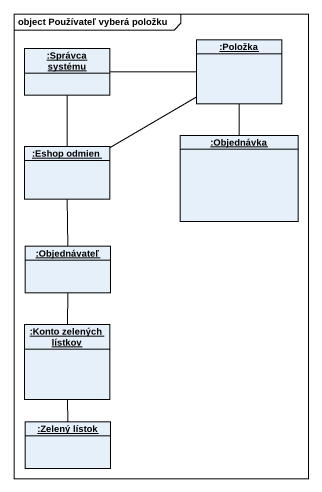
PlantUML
@startuml
mainframe object Používateľ vyberá položku
hide circle
hide empty members
object ":Správca systému" as Správca_systému
object ":Položka" as Položka
object ":Eshop odmien" as Eshop_odmien
object ":Objednávka" as Objednávka
object ":Objednávateľ" as Objednávateľ
object ":Konto zelených lístkov" as Konto_zelených_lístkov
object ":Zelený lístok" as Zelený_lístok
Správca_systému -right- Položka
Správca_systému -- Eshop_odmien
Položka -- Objednávka
Eshop_odmien -right- Položka
Objednávateľ -up- Eshop_odmien
Konto_zelených_lístkov -up- Objednávateľ
Konto_zelených_lístkov -- Zelený_lístok
@enduml
